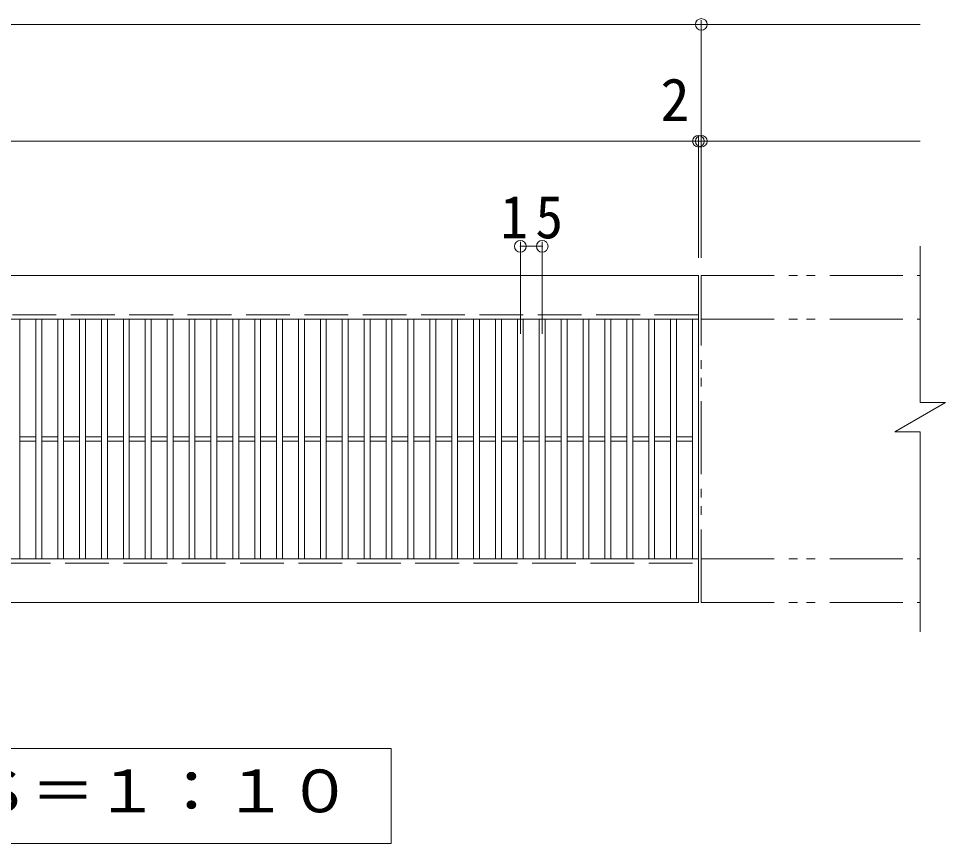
# Model space of a CAD drawing. Units: millimetres at full size, sheet at 1:10; details may follow other scales. Extents: x -1479 to 1868, y -1375 to 1059.
# Drawn here: x -781 to -146, y 464 to 1029 of the extents above; entities that cross this region are included whole.
import ezdxf
from ezdxf.enums import TextEntityAlignment as Align

# ---------------------------------------------------------------- set-up
doc = ezdxf.new("R2010")
doc.units = ezdxf.units.MM
doc.header["$LTSCALE"] = 10
doc.header["$PDMODE"] = 32
doc.header["$PDSIZE"] = 8
doc.linetypes.add('DASHED3', pattern=[4, 3, -1])
doc.linetypes.add('DOUBLE_CHAIN1', pattern=[8.8, 5, -1, 0.6, -0.6, 0.6, -1])
for name, color, linetype, lineweight in [('C-1', 2, 'Continuous', 9), ('C-2', 3, 'Continuous', 9), ('C-4', 7, 'Continuous', 9), ('C-5', 7, 'Continuous', 9)]:
    doc.layers.add(name, color=color, linetype=linetype, lineweight=lineweight)
doc.styles.add('ＭＳ ゴシック', font='')
doc.styles.get('ＭＳ ゴシック').set_extended_font_data('MS Gothic')

msp = doc.modelspace()

# ---------------------------------------------------------------- linework, layer by layer
at = {"layer": 'C-1'}
for p, q in [((-315.33, 852.99), (-1309.33, 852.99)), ((-315.33, 852.99), (-315.33, 822.99)), ((-315.33, 822.99), (-1309.33, 822.99)), ((-180.65, 745.99), (-146.01, 765.99)), ((-1309.33, 658.99), (-315.33, 658.99)), ((-315.33, 658.99), (-315.33, 628.99)), ((-1309.33, 628.99), (-315.33, 628.99))]:
    msp.add_line(p, q, dxfattribs=at)
at = {"layer": 'C-1', "linetype": 'DOUBLE_CHAIN1'}
for p, q in [((-313.33, 852.99), (-163.33, 852.99)), ((-313.33, 628.99), (-313.33, 852.99)), ((-313.33, 822.99), (-163.33, 822.99)), ((-313.33, 658.99), (-163.33, 658.99)), ((-313.33, 628.99), (-163.33, 628.99))]:
    msp.add_line(p, q, dxfattribs=at)
at = {"layer": 'C-1', "linetype": 'DASHED3'}
for p, q in [((-315.33, 825.99), (-1309.33, 825.99)), ((-1309.33, 655.99), (-315.33, 655.99))]:
    msp.add_line(p, q, dxfattribs=at)
at = {"layer": 'C-1'}
for points in [[(-163.33, 872.99), (-163.33, 765.99), (-146.01, 765.99)], [(-180.65, 745.99), (-163.33, 745.99), (-163.33, 608.99)]]:
    msp.add_lwpolyline(points, dxfattribs=at)
at = {"layer": 'C-2'}
for p, q in [((-780.33, 822.99), (-780.33, 658.99)), ((-769.33, 822.99), (-769.33, 658.99)), ((-765.33, 822.99), (-765.33, 658.99)), ((-754.33, 822.99), (-754.33, 658.99)), ((-750.33, 822.99), (-750.33, 658.99)), ((-739.33, 822.99), (-739.33, 658.99)), ((-735.33, 822.99), (-735.33, 658.99)), ((-724.33, 822.99), (-724.33, 658.99)), ((-720.33, 822.99), (-720.33, 658.99)), ((-709.33, 822.99), (-709.33, 658.99)), ((-705.33, 822.99), (-705.33, 658.99)), ((-694.33, 822.99), (-694.33, 658.99)), ((-690.33, 822.99), (-690.33, 658.99)), ((-679.33, 822.99), (-679.33, 658.99)), ((-675.33, 822.99), (-675.33, 658.99)), ((-664.33, 822.99), (-664.33, 658.99)), ((-660.33, 822.99), (-660.33, 658.99)), ((-649.33, 822.99), (-649.33, 658.99)), ((-645.33, 822.99), (-645.33, 658.99)), ((-634.33, 822.99), (-634.33, 658.99)), ((-630.33, 822.99), (-630.33, 658.99)), ((-619.33, 822.99), (-619.33, 658.99)), ((-615.33, 822.99), (-615.33, 658.99)), ((-604.33, 822.99), (-604.33, 658.99)), ((-600.33, 822.99), (-600.33, 658.99)), ((-589.33, 822.99), (-589.33, 658.99)), ((-585.33, 822.99), (-585.33, 658.99)), ((-574.33, 822.99), (-574.33, 658.99)), ((-570.33, 822.99), (-570.33, 658.99)), ((-559.33, 822.99), (-559.33, 658.99)), ((-555.33, 822.99), (-555.33, 658.99)), ((-544.33, 822.99), (-544.33, 658.99)), ((-540.33, 822.99), (-540.33, 658.99)), ((-529.33, 822.99), (-529.33, 658.99)), ((-525.33, 822.99), (-525.33, 658.99)), ((-514.33, 822.99), (-514.33, 658.99)), ((-510.33, 822.99), (-510.33, 658.99)), ((-499.33, 822.99), (-499.33, 658.99)), ((-495.33, 822.99), (-495.33, 658.99)), ((-484.33, 822.99), (-484.33, 658.99)), ((-480.33, 822.99), (-480.33, 658.99)), ((-469.33, 822.99), (-469.33, 658.99)), ((-465.33, 822.99), (-465.33, 658.99)), ((-454.33, 822.99), (-454.33, 658.99)), ((-450.33, 822.99), (-450.33, 658.99)), ((-439.33, 822.99), (-439.33, 658.99)), ((-435.33, 822.99), (-435.33, 658.99)), ((-424.33, 822.99), (-424.33, 658.99)), ((-420.33, 822.99), (-420.33, 658.99)), ((-409.33, 822.99), (-409.33, 658.99)), ((-405.33, 822.99), (-405.33, 658.99)), ((-394.33, 822.99), (-394.33, 658.99)), ((-390.33, 822.99), (-390.33, 658.99)), ((-379.33, 822.99), (-379.33, 658.99)), ((-375.33, 822.99), (-375.33, 658.99)), ((-364.33, 822.99), (-364.33, 658.99)), ((-360.33, 822.99), (-360.33, 658.99)), ((-349.33, 822.99), (-349.33, 658.99)), ((-345.33, 822.99), (-345.33, 658.99)), ((-334.33, 822.99), (-334.33, 658.99)), ((-330.33, 822.99), (-330.33, 658.99)), ((-319.33, 822.99), (-319.33, 658.99)), ((-315.33, 822.99), (-315.33, 658.99)), ((-780.33, 742.49), (-769.33, 742.49)), ((-780.33, 739.49), (-769.33, 739.49)), ((-765.33, 742.49), (-754.33, 742.49)), ((-765.33, 739.49), (-754.33, 739.49)), ((-750.33, 742.49), (-739.33, 742.49)), ((-750.33, 739.49), (-739.33, 739.49)), ((-735.33, 742.49), (-724.33, 742.49)), ((-735.33, 739.49), (-724.33, 739.49)), ((-720.33, 742.49), (-709.33, 742.49)), ((-720.33, 739.49), (-709.33, 739.49)), ((-705.33, 742.49), (-694.33, 742.49)), ((-705.33, 739.49), (-694.33, 739.49)), ((-690.33, 742.49), (-679.33, 742.49)), ((-690.33, 739.49), (-679.33, 739.49)), ((-675.33, 742.49), (-664.33, 742.49)), ((-675.33, 739.49), (-664.33, 739.49)), ((-660.33, 742.49), (-649.33, 742.49)), ((-660.33, 739.49), (-649.33, 739.49)), ((-645.33, 742.49), (-634.33, 742.49)), ((-645.33, 739.49), (-634.33, 739.49)), ((-630.33, 742.49), (-619.33, 742.49)), ((-630.33, 739.49), (-619.33, 739.49)), ((-615.33, 742.49), (-604.33, 742.49)), ((-615.33, 739.49), (-604.33, 739.49)), ((-600.33, 742.49), (-589.33, 742.49)), ((-600.33, 739.49), (-589.33, 739.49)), ((-585.33, 742.49), (-574.33, 742.49)), ((-585.33, 739.49), (-574.33, 739.49)), ((-570.33, 742.49), (-559.33, 742.49)), ((-570.33, 739.49), (-559.33, 739.49)), ((-555.33, 742.49), (-544.33, 742.49)), ((-555.33, 739.49), (-544.33, 739.49)), ((-540.33, 742.49), (-529.33, 742.49)), ((-540.33, 739.49), (-529.33, 739.49)), ((-525.33, 742.49), (-514.33, 742.49)), ((-525.33, 739.49), (-514.33, 739.49)), ((-510.33, 742.49), (-499.33, 742.49)), ((-510.33, 739.49), (-499.33, 739.49)), ((-495.33, 742.49), (-484.33, 742.49)), ((-495.33, 739.49), (-484.33, 739.49)), ((-480.33, 742.49), (-469.33, 742.49)), ((-480.33, 739.49), (-469.33, 739.49)), ((-465.33, 742.49), (-454.33, 742.49)), ((-465.33, 739.49), (-454.33, 739.49)), ((-450.33, 742.49), (-439.33, 742.49)), ((-450.33, 739.49), (-439.33, 739.49)), ((-435.33, 742.49), (-424.33, 742.49)), ((-435.33, 739.49), (-424.33, 739.49)), ((-420.33, 742.49), (-409.33, 742.49)), ((-420.33, 739.49), (-409.33, 739.49)), ((-405.33, 742.49), (-394.33, 742.49)), ((-405.33, 739.49), (-394.33, 739.49)), ((-390.33, 742.49), (-379.33, 742.49)), ((-390.33, 739.49), (-379.33, 739.49)), ((-375.33, 742.49), (-364.33, 742.49)), ((-375.33, 739.49), (-364.33, 739.49)), ((-360.33, 742.49), (-349.33, 742.49)), ((-360.33, 739.49), (-349.33, 739.49)), ((-345.33, 742.49), (-334.33, 742.49)), ((-345.33, 739.49), (-334.33, 739.49)), ((-330.33, 742.49), (-319.33, 742.49)), ((-330.33, 739.49), (-319.33, 739.49))]:
    msp.add_line(p, q, dxfattribs=at)
at = {"layer": 'C-4'}
for p, q in [((-1461.33, 1024.99), (-163.33, 1024.99)), ((-313.33, 864.99), (-313.33, 1027.99)), ((-315.33, 864.99), (-315.33, 947.99)), ((-1461.33, 944.99), (-163.33, 944.99)), ((-437.33, 812.99), (-437.33, 875.99)), ((-437.33, 872.99), (-422.33, 872.99)), ((-422.33, 812.99), (-422.33, 875.99))]:
    msp.add_line(p, q, dxfattribs=at)
for p in [(-313.33, 1024.99), (-315.33, 944.99), (-313.33, 944.99), (-437.33, 872.99), (-422.33, 872.99)]:
    msp.add_point(p, dxfattribs=at)
at = {"layer": 'C-5'}
msp.add_lwpolyline([(-1100.83, 463.99), (-1100.83, 528.99), (-525.83, 528.99), (-525.83, 463.99)], close=True, dxfattribs=at)

# ---------------------------------------------------------------- texts
at = {"layer": 'C-4', "color": 2, "style": 'ＭＳ ゴシック'}
msp.add_text('2', height=29.33, dxfattribs=at).set_placement((-341.29, 949.99), align=Align.BOTTOM_LEFT)
at = {"layer": 'C-4', "color": 2, "insert": (-451.08, 877.99), "char_height": 29.33, "attachment_point": 7, "style": 'ＭＳ ゴシック'}
msp.add_mtext('\\T1.27;\\W0.95;15', dxfattribs=at)
at = {"layer": 'C-5', "color": 2, "style": 'ＭＳ ゴシック', "width": 1.1}
msp.add_text('平面詳細図\u3000Ｓ＝１：１０', height=29.33, dxfattribs=at).set_placement((-1080.83, 476.49), align=Align.BOTTOM_LEFT)

doc.saveas('drawing.dxf')
